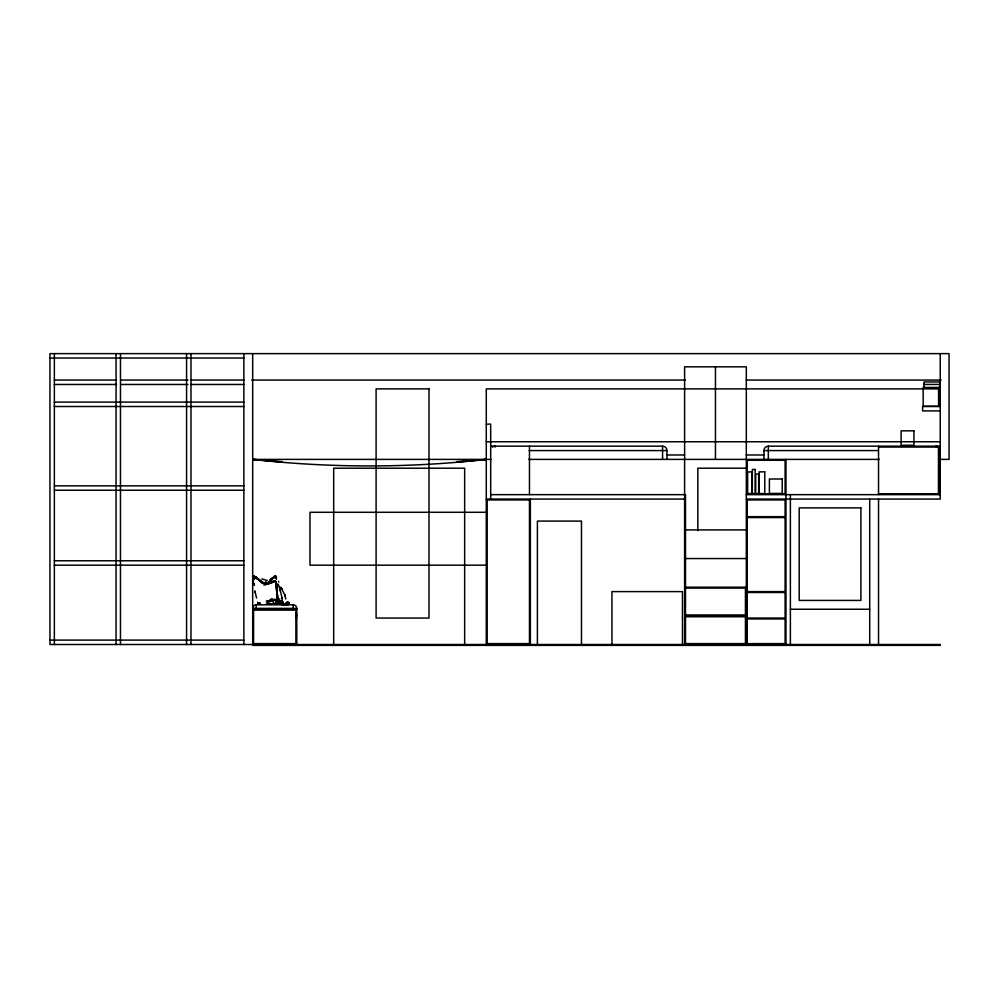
<?xml version="1.0" encoding="UTF-8"?>
<svg xmlns="http://www.w3.org/2000/svg" width="999" height="999" viewBox="0 0 999 999"><rect width="100%" height="100%" fill="white"/><g stroke="black" fill="none" stroke-linecap="round" stroke-linejoin="round"><path stroke-width="1.5" d="M282.355 601.723L281.768 600.936M276.96 589.972L277.834 599.675C274.887 602.722 280.457 601.823 281.83 600.374M277.26 594.63L277.098 595.654M284.99 595.367L281.431 588.336M284.927 595.654L284.74 594.667L284.915 595.841M276.648 601.523L282.617 602.372L283.379 603.596L282.355 604.57C283.916 602.797 283.866 604.045 281.98 604.57L283.291 603.071M276.398 578.933L275.911 576.336L274.837 576.261L270.979 579.183L269.043 581.98L270.13 580.681M276.848 597.127L277.734 599.063L276.76 601.061L277.759 599.05L276.723 596.615L276.86 593.456L276.686 596.715L277.697 599.138L276.873 601.448L279.757 601.211M276.698 596.216L277.672 599.113M278.996 602.634L281.643 602.185L282.979 604.358L287.65 604.632L288.699 604.295L288.124 602.422M277.035 590.634L277.048 596.503L278.097 599.013L277.023 601.373L282.592 602.422L283.329 603.583L282.08 604.457M279.832 600.786L277.435 601.71L281.868 602.21L283.279 604.208L282.255 604.457L283.067 603.658L281.706 602.26L276.873 601.448L277.672 599.7M280.07 601.96L277.073 601.348L278.059 599L277.335 593.955M282.055 604.495L282.992 604.258L282.33 602.547L279.37 602.285M283.441 603.321L283.154 604.045M283.004 604.42L288.736 604.333L288.848 602.847L287.55 601.935M268.906 584.065L266.621 582.492L263.349 583.004L254.221 576.136L254.146 578.309L253.946 576.336L256.069 577.472M287.088 604.482L288.823 603.658L287.35 602.085L288.811 602.872L288.961 604.095L283.167 604.432M288.736 604.333L287.325 602.122M283.579 604.407L288.723 604.17L287.35 602.147L288.911 603.571L288.436 604.345L283.741 604.42M267.682 583.553L265.771 582.517L263.062 583.179L254.008 576.348L253.109 577.484L253.259 579.645M275 578.196L275.025 576.885M282.317 602.11L282.242 600.137M276.923 595.704L276.885 593.493M276.835 595.816L276.935 594.13M272.702 599.737L274.962 599.3L276.436 600.549M277.422 603.084L279.445 602.322L278.459 601.61M275.499 576.286L270.754 579.457L269.83 581.43M282.992 604.258L280.731 602.984L279.72 603.858L278.559 603.234L273.064 604.245M275.961 576.423L274.213 576.698L269.917 581.293M288.511 602.797L287.874 603.259M278.796 601.798L274.75 603.771M270.379 580.307L271.004 579.333M270.379 580.269L271.441 578.995M268.893 601.348L269.867 600.536L267.907 601.261M282.43 604.095L283.029 603.421M259.403 602.847L260.502 604.407L259.49 604.145M271.516 582.217L270.667 583.141L274.762 580.856L276.136 582.854L276.224 585.476L276.199 584.165M259.84 604.333L259.078 603.059M269.293 581.793L272.053 578.321M275.437 577.297L275.911 576.336M256.381 576.885L253.908 576.498L255.457 577.185M277.098 600.474L277.947 599.013L277.135 597.015M271.179 582.692L274.25 580.794L275.387 581.455M271.216 582.729L273.763 580.943L275.736 581.281L276.686 586.675M275.274 600.174L273.951 599.5M281.318 603.384L279.72 603.858M288.611 603.046L288.099 603.683M280.145 602.734L278.621 603.896L272.078 604.208M273.714 577.085L275.424 576.236L276.523 577.385M274.188 576.835L270.392 579.895L269.43 581.818L272.19 578.371M282.717 603.109L282.467 602.522M272.365 578.171L275.312 576.348L276.336 578.921L275.824 576.885M277.747 602.035L276.248 601.448M253.808 584.253L254.27 584.902L252.834 582.117M275.462 576.086L273.401 577.247L275.212 576.298L276.124 577.759L275.649 576.573M259.29 603.796L259.952 604.208M289.011 604.133L285.577 604.52M266.521 584.053L272.702 582.155M272.09 581.992C275.749 578.671 277.085 584.477 276.511 587.325M282.33 603.958L283.067 603.658M282.954 602.959L283.179 603.608M256.493 577.946L263.261 583.091L266.146 582.355L268.444 583.778M254.208 576.086L253.484 577.072L254.133 579.145C252.597 571.178 262.687 586.625 266.82 582.892L264.485 582.979M277.048 600.961L278.983 600.486M287.625 602.747L288.711 602.934L288.823 604.108L284.99 604.52M280.02 601.56L282.055 600.973M264.223 583.154L266.983 582.829M264.76 582.842L261.863 581.843M265.197 582.692L266.621 582.492L268.331 583.878M269.543 601.136L271.503 600.449M279.832 598.913L278.022 599.725M269.63 600.062L274.275 599.662M274.8 600.249L272.215 601.223M275.1 599.762L275.749 599.525M272.952 603.546L269.38 604.395M276.298 602.946L273.788 603.746M274.513 580.769L271.491 582.692L275.112 580.731M272.54 600.599L270.816 600.661M266.758 602.659L270.267 601.66M268.044 583.853L265.746 582.467L261.975 583.528M268.606 603.596L266.146 604.158M270.217 603.858L267.769 604.245M279.945 602.285L281.106 602.147M267.632 600.849L266.184 601.061M270.891 598.975L272.402 598.813M263.711 584.89L265.784 584.802M265.06 584.452L267.208 584.128M276.748 601.011L276.099 601.036M457.08 461.563L486.276 459.39C408.728 468.119 330.232 468.119 252.685 459.39L490.996 459.39M457.08 462.1L486.276 459.39M268.057 583.516L269.218 583.478M260.052 602.921L259.365 602.946L260.127 604.108M284.403 604.457L283.241 604.545M49.95 358.029L243.868 358.029M54.358 380.057L116.496 380.057M121.154 380.057L187.949 380.057M191.059 380.057L243.868 380.057M251.673 380.057L685.389 380.057M746.228 380.057L941.245 380.057M54.358 384.465L116.496 384.465M121.154 384.465L187.949 384.465M191.059 384.465L243.868 384.465M923.963 384.428L939.709 384.428M940.234 388.873L486.276 388.873L486.276 644.505M54.358 402.098L243.868 402.098M54.358 406.506L243.868 406.506M940.234 406.506L922.601 406.506L922.601 410.914L940.234 410.914M486.276 424.138L490.684 424.138L490.684 499.063M486.276 441.758L940.234 441.758M490.684 446.166L662.574 446.166A4.408 4.408 0 0 1 666.982 450.574L666.982 459.39M763.935 459.39L763.935 450.574A4.408 4.408 0 0 1 768.343 446.166L939.36 446.166L939.36 494.655M878.533 447.053L938.473 447.053L938.473 493.768L878.533 493.768M529.208 450.574L666.97 450.574M763.948 450.574L878.446 450.574M938.61 450.574L940.221 450.574M666.982 454.982L684.615 454.982M746.315 454.982L763.935 454.982M528.596 459.39L879.395 459.39M938.61 459.39L949.05 459.39L949.05 353.621L49.95 353.621L49.95 644.505L940.234 644.505L940.234 645.379L252.685 645.379L252.685 353.621M746.053 468.206L697.826 468.206L697.826 530.619M54.358 485.839L243.868 485.839M54.358 490.247L243.868 490.247M490.684 494.655L685.489 494.655L685.489 644.505M746.315 494.655L940.234 494.655M486.276 499.063L684.615 499.063M746.315 499.063L940.234 499.063L940.234 353.621M487.45 512.287L309.99 512.287L309.99 565.172L487.45 565.172M747.19 516.683L785.102 516.683M747.19 517.569L785.102 517.569M684.615 529.907L746.315 529.907M684.615 558.553L746.315 558.553M54.358 560.764L243.868 560.764M54.358 565.172L243.868 565.172M684.615 587.212L746.315 587.212M685.489 588.086L745.429 588.086L745.429 614.972L685.489 614.972M747.19 591.608L785.102 591.608M747.19 592.494L785.102 592.494M296.753 608.366L252.697 608.366A3.521 3.521 0 0 1 256.219 604.832L293.231 604.832A3.521 3.521 0 0 1 296.765 608.366L296.765 644.505M252.685 609.24L296.765 609.24M790.384 609.24L869.717 609.24M253.571 610.127L295.879 610.127M295.879 613.411L296.765 613.411M295.879 615.172L296.765 615.172M684.615 615.859L746.315 615.859M295.879 616.046L296.765 616.046M685.489 616.733L745.429 616.733L745.429 643.618L685.489 643.618M295.879 617.819L296.765 617.819M747.19 618.056L785.102 618.056M747.19 618.943L785.102 618.943M49.95 640.097L243.868 640.097M280.644 602.11L281.843 602.235M284.653 604.507L286.426 604.532M281.893 461.563L252.685 459.39L281.893 462.1M267.332 580.506L261.775 578.896M259.328 604.32L258.092 603.134M287.225 604.245L286.114 603.696M281.643 602.235L283.029 603.696M261.139 581.818L262.238 582.367M254.221 576.473L256.331 578.021L254.233 576.523L256.094 577.385M260.989 581.793L263.062 583.179M279.645 603.109L281.393 604.133L282.667 603.746M259.378 604.245L257.705 602.734L258.279 603.958M281.581 601.373L282.692 601.66M277.447 602.185L276.136 601.985L275.574 600.749M287.749 603.945L285.964 602.747M257.143 578.109L258.778 579.183M256.868 578.371L260.514 581.443M256.78 578.321L260.614 581.43M256.606 577.822L255.432 577.222M258.129 578.958L261.376 581.53M282.043 601.223L282.967 602.16M267.233 583.191L268.044 583.903M259.216 579.757L260.277 580.806M257.954 603.384L257.63 602.534M259.053 603.945L258.654 602.747M257.829 603.558L257.742 603.034M277.934 583.965L278.921 585.801M254.358 584.827L252.772 582.205M254.458 584.752L252.984 582.042L253.197 582.792M257.804 603.471L257.592 602.335M275.799 576.498L276.174 577.622M278.446 581.356L278.771 582.03M281.531 588.523L281.805 589.198L280.944 587.15M284.815 595.279L285.04 596.003M285.277 596.74L285.814 599.025M282.055 597.926L279.37 586.987M257.854 603.134L257.754 602.884M254.845 590.834L255.344 592.782L255.082 591.82M275.874 582.205L276.473 586.013M279.82 589.635L280.082 590.671M255.269 592.519L256.556 598.051M282.13 598.201L281.993 597.577L282.055 598.538M279.27 586.713L279.37 587.387M273.439 602.222L273.501 602.859M276.923 593.369L276.648 590.721M276.86 592.707L276.711 591.396M276.923 589.947L276.636 586.65M276.748 589.972L276.561 587.325M276.511 589.398L276.81 590.634M276.648 591.458L276.411 588.049M276.785 587.986L276.835 588.636M276.573 587.974L276.623 588.636M276.361 587.4L276.373 588.161M282.28 599.962L282.33 600.699M252.972 579.158L253.022 579.895M276.224 586.213L276.323 587.512C277.01 583.978 275 578.196 271.378 582.779L275.1 580.781L276.511 584.078M276.136 583.628L276.086 582.117L276.348 584.103M939.709 406.069L939.709 381.943L923.963 381.943L923.963 387.974M935.826 447.152L935.826 446.178A4.408 4.408 0 0 1 940.234 450.574M878.533 446.166L878.533 494.655M878.533 499.063L878.533 644.505M869.717 499.063L869.717 644.505M790.384 494.655L790.384 644.505M785.976 459.39L785.976 644.505M768.343 446.191L768.343 459.39M746.315 644.505L746.315 366.833L684.615 366.833L684.615 644.505M715.459 366.833L715.459 459.39M682.467 644.505L682.467 591.608L611.95 591.608L611.95 644.505M662.574 446.191L662.574 459.39M581.48 644.505L581.48 521.091L537.4 521.091L537.4 644.505M530.357 499.063L530.357 644.505M529.47 446.166L529.47 494.655M495.092 447.152L495.092 446.191A4.408 4.408 0 0 0 492.32 447.152M464.66 644.505L464.66 468.206L333.678 468.206L333.678 644.505M295.879 609.24L295.879 643.618L253.571 643.618L253.571 609.24M293.231 604.845L293.231 609.24M256.219 604.845L256.219 609.24M243.868 353.621L243.868 644.505M190.984 353.621L190.984 644.505M186.576 353.621L186.576 644.505M120.467 353.621L120.467 644.505M116.059 353.621L116.059 644.505M54.358 353.621L54.358 644.505M253.783 576.56L254.283 579.07L253.746 576.56M938.598 387.437L923.163 387.437L923.163 406.268L938.598 406.268L938.598 387.437M428.983 388.873L376.099 388.873L376.099 618.056L428.983 618.056L428.983 388.873M913.935 430.844L901.11 430.844L901.11 445.267L913.935 445.267L913.935 430.844M785.102 460.277L747.19 460.277L747.19 493.768L785.102 493.768L785.102 460.277M755.157 469.443L752.347 469.443L752.347 493.556L755.157 493.556L755.157 469.443M764.772 471.865L759.053 471.865L759.053 493.556L764.772 493.556L764.772 471.865M751.997 471.928L747.639 471.928L747.639 493.556L751.997 493.556L751.997 471.928M758.653 474.1L755.694 474.1L755.694 493.556L758.653 493.556L758.653 474.1M782.217 479.008L769.392 479.008L769.392 493.431L782.217 493.431L782.217 479.008M529.47 499.937L487.162 499.937L487.162 643.618L529.47 643.618L529.47 499.937M785.102 499.937L747.19 499.937L747.19 643.618L785.102 643.618L785.102 499.937M860.901 507.879L799.2 507.879L799.2 600.424L860.901 600.424L860.901 507.879M254.208 578.271L253.858 576.873L254.221 578.271"/></g></svg>
